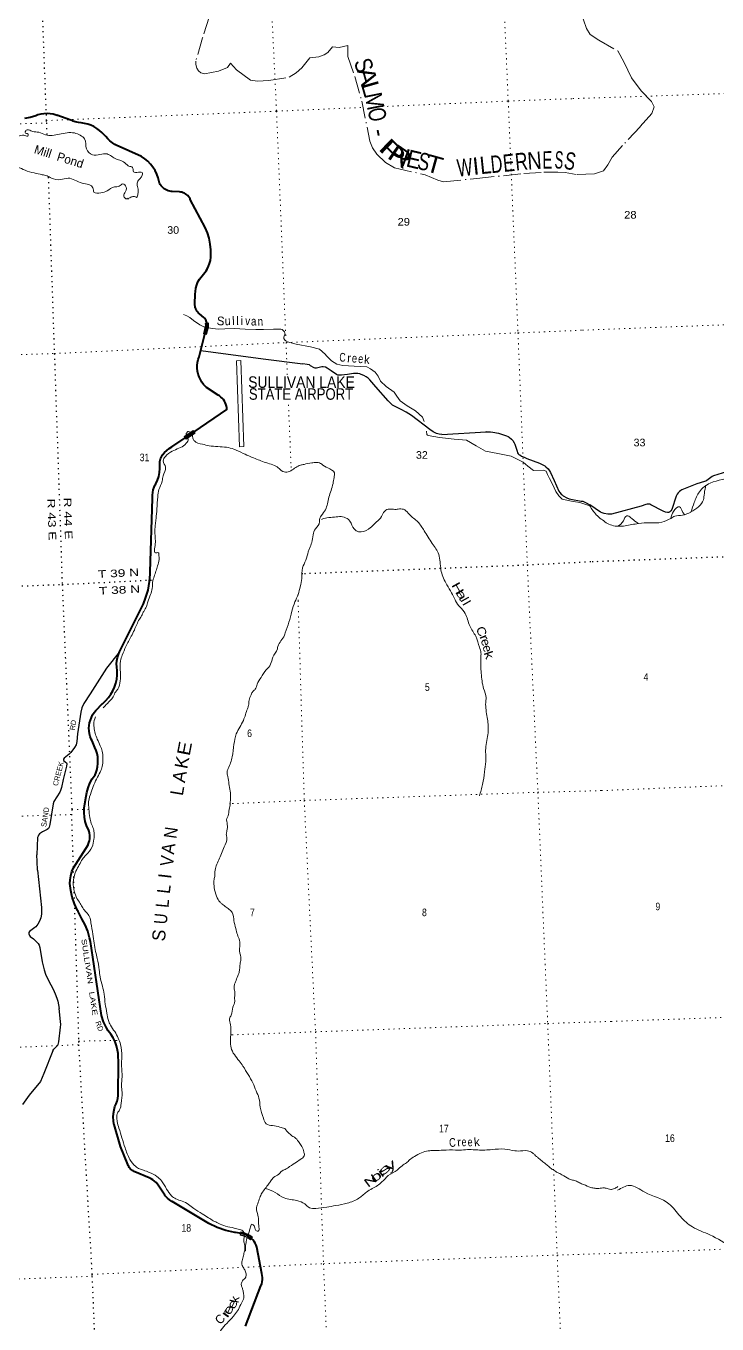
# Model space of a CAD drawing. Header units: feet. Extents: x 727543 to 978287, y 379550 to 572970.
# Drawn here: x 898883 to 914809, y 490295 to 520213 of the extents above; entities that cross this region are included whole.
import ezdxf
from ezdxf.enums import TextEntityAlignment as Align

# ---------------------------------------------------------------- set-up
doc = ezdxf.new("R2010")
doc.units = ezdxf.units.FT
doc.header["$LTSCALE"] = 80
doc.linetypes.add('DOT_DASHED', pattern=[7.7, 5, -1.2, 0.3, -1.2])
doc.linetypes.add('DOTTED', pattern=[1.5, 0.3, -1.2])
for name, color, linetype, lineweight in [('26', 7, 'Continuous', 40), ('29', 7, 'Continuous', 25), ('36', 7, 'Continuous', 13), ('39', 7, 'Continuous', 13), ('44', 7, 'DOT_DASHED', 13), ('6', 7, 'DOTTED', 25), ('61', 7, 'Continuous', 13), ('7', 7, 'DOTTED', 13)]:
    doc.layers.add(name, color=color, linetype=linetype, lineweight=lineweight)
for name, color, linetype in [('27', 7, 'Continuous'), ('30', 7, 'Continuous'), ('41', 7, 'Continuous')]:
    doc.layers.add(name, color=color, linetype=linetype)

msp = doc.modelspace()

# ---------------------------------------------------------------- linework, layer by layer
at = {"layer": '26'}
for points in [[(902795.6, 513690.99), (902785.79, 513718.81), (902778.94, 513747.51), (902775.13, 513776.77), (902774.4, 513806.26), (902785.73, 514031.21), (902789.38, 514097.05), (902800.85, 514171.01), (902819.98, 514243.36), (902846.58, 514313.32), (902880.34, 514380.11), (903032.59, 514566.9), (903059.83, 514611.38), (903091.36, 514675.19), (903116.05, 514741.95), (903133.62, 514810.92), (903143.89, 514881.35), (903146.73, 514952.47), (903142.13, 515023.5), (903141.64, 515052.69), (903130.84, 515186.75), (903106.08, 515318.95), (903067.64, 515447.84), (903015.94, 515572.01), (902670.19, 516212.9), (902663.51, 516227.19), (902648.28, 516253.98), (902630.34, 516279.04), (902609.88, 516302.09), (902587.12, 516322.87), (902562.31, 516341.16), (902535.73, 516356.76), (902507.66, 516369.49), (902478.42, 516379.22), (902448.32, 516385.83), (902417.69, 516389.27), (902253.29, 516400.4), (902228.98, 516401.73), (902195.3, 516406.63), (902162.32, 516415.02), (902130.4, 516426.81), (902099.88, 516441.87), (902071.11, 516460.05), (902044.39, 516481.13), (902020.02, 516504.88), (901998.27, 516531.06), (901979.37, 516559.36), (901963.54, 516589.49), (901950.94, 516621.1), (901941.72, 516653.86), (901926.05, 516714.13), (901895.68, 516799.26), (901856.58, 516880.75), (901809.17, 516957.71), (901753.97, 517029.29), (901691.6, 517094.7), (901622.73, 517153.24), (901548.12, 517204.26), (900960.79, 517467.45), (900934.13, 517481.35), (900873.54, 517518.92), (900817.21, 517562.62), (900765.75, 517611.97), (900719.74, 517666.42), (900652.88, 517733.16), (900632.66, 517754.99), (900576.65, 517807.27), (900515.49, 517853.4), (900449.83, 517892.89), (900380.41, 517925.3), (900307.98, 517950.28), (900233.34, 517967.55), (900157.3, 517976.92), (900089.8, 517986.78), (900016.24, 518005.14), (899970, 518021.98), (899945, 518031.09), (899920, 518039.94), (899592.81, 518155.83), (899599, 518151.97), (899576.67, 518159.9), (899508.65, 518178.83), (899439.01, 518190.55), (899368.53, 518194.92), (899297.98, 518191.9), (899228.14, 518181.53), (899159.76, 518163.91), (899107.78, 518143.16), (898981.27, 518103.29), (898851.29, 518076.86)], [(900652, 504599.91), (900721.92, 504663.07), (900784.86, 504733.2), (900840.12, 504809.52), (900887.1, 504891.2), (900925.28, 504977.35), (900954.25, 505067.01), (900973.69, 505159.21), (900983.39, 505252.94), (900983.23, 505347.17), (900973.23, 505440.86), (900972.19, 505512.57), (900978.65, 505584.12), (900992.56, 505654.6), (901013.75, 505723.25), (901042.01, 505789.3), (901590.94, 506894.43), (901640.88, 507021.8), (901696.71, 507212.25), (901732.34, 507407.5), (901745.46, 507580.34), (901745.34, 507605.34), (901748.1, 507630.34), (901798.1, 509318.74), (901796.81, 509340.41), (901797.52, 509401.74), (901804.63, 509462.67), (901818.07, 509522.52), (901837.7, 509580.64), (901863.29, 509636.39), (901874.81, 509658.29), (901912.66, 509743.44), (901941.39, 509832.08), (901960.71, 509923.24), (901970.38, 510015.92), (901970.32, 510109.1), (901968.74, 510140.87), (901970.49, 510173.83), (901975.67, 510206.43), (901984.23, 510238.32), (901996.08, 510269.13), (902011.09, 510298.53), (902030.87, 510326.13), (902077.33, 510381.42), (902129.31, 510431.55), (902186.25, 510475.98), (902247.52, 510514.21), (902759.86, 510860.27), (903515.45, 511370.64), (903515.39, 511372.72), (903511.96, 511413.64), (903504.28, 511453.99), (903492.41, 511493.31), (903476.51, 511531.17), (903456.73, 511567.16), (903433.3, 511600.89), (903406.47, 511631.99), (903376.53, 511660.11), (903343.83, 511684.95), (903308.7, 511706.23), (903044.12, 511880.2), (903021.36, 511901.69), (902976.05, 511951.58), (902936.19, 512005.94), (902902.24, 512064.17), (902874.55, 512125.62), (902853.45, 512189.64), (902839.15, 512255.5), (902831.81, 512322.51), (902831.52, 512389.91), (902838.27, 512456.97), (902852, 512522.97), (902872.55, 512587.16), (903008.62, 513108.44), (903055.52, 513284.73), (903058.06, 513326.98), (903052.69, 513373.96), (903046.44, 513397.03), (903037.81, 513419.33), (903036.58, 513421.72), (903026.9, 513440.6), (903024.74, 513443.91), (902998.73, 513479.16), (902984.3, 513491.24), (902882.67, 513576.35), (902861.86, 513594.3), (902841.58, 513615.73), (902823.65, 513639.16), (902808.27, 513664.34), (902795.6, 513690.99)], [(901263.59, 493904.88), (901251.35, 493926.26), (901241.42, 493948.8), (901233.89, 493972.26), (901064.93, 494384.85), (900911.96, 494893.12), (900909.86, 494903), (900897.51, 494984.22), (900893.72, 495066.29), (900898.54, 495148.3), (900911.89, 495229.36), (900933.65, 495308.58), (900961.67, 495367.8), (900983.62, 495430.27), (900998.91, 495494.68), (901007.39, 495560.35), (901008.96, 495626.54), (901013.03, 496286.29), (901005.52, 496530.89), (900993.93, 496609.1), (900970.1, 496706.15), (900936.24, 496800.17), (900892.75, 496890.14), (900840.09, 496975.08), (900778.84, 497054.04), (900737.11, 497125.44), (900671.33, 497262.29), (900620.21, 497405.28), (900367.25, 499115.35), (900350.46, 499197.58), (900306.7, 499348.8), (900247.37, 499494.62), (900173.12, 499633.44), (900084.89, 499802.71), (900070.29, 499829.96), (900002.75, 499977.41), (899951, 500131.11), (899915.59, 500289.38), (899896.92, 500450.48), (899901.86, 500532.68), (899917.03, 500628.61), (899942.15, 500722.43), (899976.93, 500813.11), (900313.27, 501337.39), (900318.93, 501349.25), (900335.17, 501390.22), (900347.04, 501432.67), (900354.41, 501476.12), (900357.19, 501520.11), (900355.36, 501564.15), (900348.94, 501607.76), (900338, 501650.45), (900322.65, 501691.77), (900277.49, 501777.38), (900275.83, 501782.14), (900247.54, 501880.63), (900229.7, 501981.53), (900222.5, 502083.75), (900226.02, 502186.16), (900240.23, 502287.64), (900268.55, 502465.06), (900283.5, 502543.57), (900314.73, 502653.37), (900357.27, 502759.3), (900410.65, 502860.2), (900474.28, 502954.97), (900490.3, 502991.76), (900515.16, 503064.14), (900532.32, 503138.71), (900541.59, 503214.67), (900542.87, 503291.19), (900536.14, 503367.42), (900521.48, 503442.53), (900499.05, 503515.69), (900469.1, 503586.11), (900405.77, 503735.91), (900385.41, 503778.22), (900362.95, 503838.32), (900346.89, 503900.44), (900337.41, 503963.89), (900334.62, 504027.99), (900338.54, 504092.03), (900349.14, 504155.31), (900366.29, 504217.14), (900389.81, 504276.83), (900419.44, 504333.74), (900454.86, 504387.24), (900495.67, 504436.74), (900648.72, 504597.25), (900652, 504599.91)], [(903940.73, 490243.44), (904297.03, 491173.01), (904300.01, 491180.4), (904314.93, 491225.24), (904325.09, 491271.38), (904330.37, 491318.34), (904330.71, 491365.59), (904326.11, 491412.62), (904316.62, 491458.91), (904202.79, 492066.47), (904201.66, 492070.29), (904185.83, 492114.48), (904165.46, 492156.77), (904140.79, 492196.71), (904112.08, 492233.84), (904102.81, 492243.54), (904076.57, 492270.98), (903996.65, 492330.43), (903923.82, 492362.12), (903847.03, 492381.92), (903803.69, 492388.6), (903710.42, 492403.4), (903693.43, 492406.3), (903487.63, 492453.58), (903287.91, 492522.11), (903096.44, 492611.14), (902250.51, 493117.28), (902242.45, 493122.07), (902192.67, 493155.92), (902146.69, 493194.79), (902123.83, 493218.64), (902093.2, 493250.59), (902082.23, 493267.11), (901928.96, 493497.9), (901912.65, 493520.28), (901880.9, 493557.05), (901845.49, 493590.31), (901806.79, 493619.68), (901765.24, 493644.85), (901721.28, 493665.53), (901392.88, 493807.19), (901376.3, 493812.92), (901353.83, 493823.03), (901332.54, 493835.42), (901312.66, 493849.98), (901294.42, 493866.53), (901278, 493884.9), (901263.59, 493904.88)]]:
    msp.add_lwpolyline(points, dxfattribs=at)
at = {"layer": '29'}
msp.add_line((899148.31, 500755.26), (899237.58, 499891.99), dxfattribs=at)
for points in [[(902909.95, 512730.44), (904350.44, 512541.55), (905262.84, 512428.01)], [(908468.81, 510798.57), (908407.76, 510803.34), (908343.35, 510822.78), (908265.61, 510861.11), (908187.88, 510911.67), (907765.88, 511231.67), (907648.17, 511312.22), (907530.46, 511373.89), (907379.43, 511446.66), (907328.34, 511476.67), (907303.91, 511498.33), (907232.84, 511573.89), (906944.11, 511893.88), (906810.85, 512058.32), (906770.87, 512095.54), (906722, 512128.33), (906668.7, 512159.99), (906610.96, 512182.77), (906575.42, 512194.43), (906533.21, 512201.66), (906481.02, 512204.43), (906428.83, 512200.55), (906295.57, 512182.77), (906153.43, 512164.99), (906097.89, 512161.66), (906071.24, 512163.88), (906042.38, 512178.32), (905913.56, 512267.21), (905824.71, 512328.32), (905784.74, 512347.21), (905729.21, 512359.43), (905698.11, 512359.43), (905673.69, 512351.66), (905609.27, 512330.55), (905580.41, 512324.99), (905551.53, 512326.1), (905522.66, 512333.88), (905442.7, 512382.77), (905413.82, 512399.43), (905362.75, 512413.88), (905262.84, 512428.01)], [(908468.81, 510798.57), (909487.76, 510858.23), (909483.71, 510858.1)], [(909487.76, 510858.23), (909584.91, 510857.77), (909644.87, 510850), (909773.69, 510826.66), (909960.26, 510770), (909996.91, 510755), (910022.45, 510737.77), (910071.31, 510690), (910103.52, 510656.11), (910136.83, 510606.11), (910151.27, 510574.44), (910200.13, 510410), (910212.36, 510374.44), (910227.9, 510355.55), (910244.56, 510340), (910262.32, 510325.56), (910304.53, 510300), (910361.16, 510273.33), (910422.23, 510245.56), (910719.85, 510134.44), (910767.62, 510113.89), (910806.48, 510093.89), (910837.58, 510073.89), (910862, 510054.45), (910914.2, 510006.11), (910948.63, 509962.78), (910973.05, 509921.11), (911053, 509738.89), (911159.61, 509494.45), (911184.06, 509458.33), (911217.37, 509422.78), (911237.36, 509403.89), (911266.22, 509383.34), (911349.52, 509337.22), (911398.39, 509317.22), (911439.46, 509303.34), (911674.89, 509263.34), (911714.89, 509257.22), (911747.09, 509248.33), (911781.5, 509232.23), (911874.39, 509176.35)], [(915326.66, 510031.27), (914728.68, 509843.01), (914697.72, 509829.94), (914576.48, 509738.68), (914554.26, 509725.63), (914517.76, 509712.3), (914340.98, 509658.91), (914001.87, 509522.84), (913975.42, 509509.71), (913940.75, 509483.27), (913913.19, 509452.09), (913892.81, 509422.11), (913869.3, 509374.6), (913764.97, 509072.3), (913748.41, 509037.2), (913723.24, 509013.21), (913710.06, 509004.82), (913696.92, 509001.14), (913670.51, 509000.02), (913623.78, 509009.62), (913564.87, 509032.29), (913284.04, 509179.88), (913259.47, 509188.28), (913228.84, 509192.57), (913201.95, 509193.08), (913171.39, 509187.08), (913057.12, 509147.62), (912376.48, 508962.01), (912334.93, 508959.25), (912291.79, 508961.65), (912207.9, 508978.43), (912162.36, 508990.42), (912122.99, 509008.61), (911874.39, 509176.35)], [(901042.01, 505789.3), (900741.86, 505408.31), (900359.85, 504821.64), (900217.7, 504597.19), (900173.28, 504494.97), (900146.63, 504394.97), (900066.67, 503897.19), (900055.57, 503722.74), (900037.8, 503647.19), (900002.27, 503582.74), (899917.87, 503464.96), (899880.1, 503426.08), (899764.61, 503337.19), (899749.07, 503318.3), (899744.63, 503300.52), (899755.72, 503274.97), (899817.91, 503230.52), (899824.58, 503204.96), (899817.91, 503150.52), (899737.95, 502848.3), (899700.2, 502658.29), (899675.76, 502590.52), (899660.22, 502553.85), (899595.81, 502448.3), (899524.74, 502340.51), (899506.97, 502288.3), (899435.89, 501808.3), (899420.34, 501746.07), (899400.35, 501712.73), (899373.7, 501692.74), (899267.09, 501639.41), (899218.22, 501612.73), (899196.02, 501594.96), (899171.58, 501563.84), (899160.48, 501541.62), (899151.6, 501506.07), (899133.83, 501106.07)], [(899148.31, 500755.26), (899138.28, 500957.17), (899133.83, 501106.07)], [(899237.58, 499891.99), (899238.23, 499743.83), (899222.69, 499656.06), (899198.26, 499583.83), (899156.05, 499509.4), (899109.41, 499450.5), (899089.42, 499431.62), (899029.46, 499388.28), (898962.82, 499339.39), (898949.5, 499316.06), (898949.5, 499286.05), (898960.6, 499253.84), (898980.59, 499228.28), (899056.11, 499170.5), (899149.39, 499081.61), (899164.94, 499066.05), (899184.93, 499030.5), (899202.7, 498970.5), (899256, 498646.05), (899300.42, 498459.38), (899335.95, 498362.71), (899393.71, 498228.27), (899513.64, 497997.16), (899573.61, 497866.03), (899604.7, 497786.03), (899615.81, 497739.38), (899651.35, 497566.04)], [(899502.8, 496593.94), (899525.87, 496631.02), (899546.97, 496653.79), (899604.72, 496704.9), (899618.05, 496719.91), (899628.04, 496741.02), (899642.47, 496796.01), (899680.23, 497140.46), (899684.68, 497196.02), (899680.23, 497267.13), (899651.35, 497566.04)], [(899502.8, 496593.94), (899298.05, 496071.69), (899216.56, 495889.1), (898957.05, 495567.5)], [(898957.05, 495567.5), (898802.93, 495352.11)]]:
    msp.add_lwpolyline(points, dxfattribs=at)
at = {"layer": '36'}
for p, q in [((903734.09, 512496.29), (903834.03, 512499.66)), ((903800.93, 510515.43), (903734.09, 512496.29)), ((903900.87, 510518.8), (903834.03, 512499.66)), ((903900.87, 510518.8), (903834.03, 512499.66)), ((903800.93, 510515.43), (903900.87, 510518.8))]:
    msp.add_line(p, q, dxfattribs=at)
at = {"layer": '39'}
for points in [[(902516.46, 513565.64), (902590.48, 513529.47), (902658.31, 513497.16), (902743.62, 513422.9), (902886.28, 513328.14), (903010.39, 513267.03)], [(903010.39, 513267.03), (903314.8, 513223.96), (903464.41, 513232.6), (903684.91, 513241.41), (903936.56, 513224.86), (904183.86, 513218.3), (904355.97, 513219.55), (904584.69, 513224.56), (904756.86, 513223.78), (904790.38, 513214.18), (904839.2, 513161.67), (904851.41, 513131.14), (904855.07, 513101.83), (904844.09, 513087.18), (904824.56, 513044.44), (904828.13, 513013.52), (904856.29, 512963.85), (904911.54, 512935.15), (905113.73, 512880.66), (905441.73, 512817.91), (905646, 512761.46), (905774.93, 512652.12), (905808.61, 512610.66), (905927.6, 512494.94), (906047.5, 512415.67), (906181.92, 512391.47), (906449.76, 512375.43), (906740.04, 512354), (906824.37, 512312.08), (906928.08, 512232.31), (906997.65, 512143.4), (907055.88, 512027.83), (907183.22, 511904.27), (907365.43, 511774.31), (907429.11, 511679.15), (907507.39, 511570.27), (907670.9, 511455.92), (907856.61, 511344.27), (908025.16, 511197.7), (908058.25, 511099.82)], [(908116.99, 510876.79), (908120.8, 510798.01), (908135.06, 510784.26), (908151.09, 510773.05), (908412.17, 510730.06), (908751.58, 510691.93), (909031.87, 510666.15), (909254.56, 510537.43), (909473.13, 510410.61), (909758.15, 510362.72), (910065.99, 510297.32), (910339.63, 510158.02), (910451.82, 510066.38), (910578.47, 509965.05), (910813.19, 509972.27), (910870.41, 509955.82), (910903.24, 509875.89), (910950.54, 509786.3), (911004.42, 509680.71), (911056.39, 509571.03), (911095.6, 509481.18), (911161.31, 509386.08), (911242.64, 509309.67), (911456.78, 509261.62), (911548.33, 509248.25), (911650.18, 509229.12), (911742.17, 509201.6), (911805.82, 509173.2), (911873.22, 509155.04), (911874.87, 509153.88)]]:
    msp.add_lwpolyline(points, dxfattribs=at)
for points in [[(901225.12, 516245.36), (901225.05, 516247.38), (901207.4, 516228.63), (901168.46, 516243.62), (901134.47, 516295.18), (901158.67, 516364.72), (901190.94, 516501.28), (901111.75, 516573.71), (901034.45, 516518.72), (900919.36, 516507.09), (900754.2, 516410.96), (900609.63, 516370.1), (900449.16, 516385.4), (900425.95, 516481.81), (900181.68, 516587.6), (899852, 516704.94), (899676.83, 516671.23), (899469.13, 516707.33), (899368.37, 516756.84), (899256.09, 516785.76), (899070.59, 516824.57), (898862.03, 516888.98), (898691.48, 516968.72), (898544.22, 517081.55), (898525.08, 517111.31), (898441.47, 517195.74), (898366.6, 517193.44), (898376.57, 517264.57), (898395.24, 517382.5), (898462.09, 517514.05), (898578.62, 517610.71), (898730.42, 517680.12), (898876.17, 517682.58), (898927.19, 517669.99), (898929.75, 517718.62), (898861.8, 517754.98), (898876.62, 517799.95), (898942.96, 517816.15), (899039.24, 517780.67), (899177.45, 517764.69), (899333.22, 517704.73), (899489.58, 517691.32), (899652.8, 517718.6), (899832.02, 517752.44), (899998.25, 517747.43), (900133.6, 517692.91), (900235.42, 517609.04), (900276.88, 517379.65), (900412.63, 517246.23), (900588.73, 517249.62), (900750.36, 517262.69), (900853.26, 517209.2), (900968.62, 517145.97), (901068.89, 517112.63), (901192.9, 517031.47), (901257.18, 516982.86), (901335, 516954.9), (901362.38, 516854.57), (901474.17, 516841.82), (901570.01, 516820.49), (901561.38, 516771.66), (901518.98, 516701.56), (901450.88, 516610.44), (901453.86, 516513.41), (901467.76, 516390.41), (901463.05, 516345.75), (901456.51, 516294.97), (901433.22, 516261.88), (901406.54, 516273.2), (901327.38, 516278.86), (901297.4, 516265.79), (901255.53, 516244.27), (901235.73, 516229.5), (901237.94, 516223.5), (901231.93, 516221.29)], [(930341.62, 516073.09), (930191.91, 516066.39), (930088.45, 515792.43), (929941.2, 515638.02), (929660.41, 515661.92), (929319.58, 515622.38), (929099.49, 515648.99), (928984.63, 515771.43), (928835.49, 515706.03), (928655.3, 515471.17), (928316.75, 515287.95), (928054.49, 515213.45), (927840.99, 515090.5), (927635.47, 515154.21), (927363.47, 515208.88), (927194.56, 515085.9), (926974.22, 514612.3), (926815.26, 514171.83), (926663.9, 513972.68), (926432.52, 513887.41), (926165.82, 513729.68), (926018.35, 513350.48), (925791.52, 513299.83), (925551.97, 513353.92), (925302.63, 513308.35), (924951.8, 513219.76), (924825.01, 512969.06), (924697.1, 512835.76), (924458.2, 512829.13), (923842.76, 512949.44), (923539.6, 513020.94), (923176.16, 512988.49), (922863.48, 512954.25), (922626.86, 512803.94), (922113.64, 512582.54), (921981.23, 512321.46), (921732.14, 512132.12), (921618.39, 511999.45), (921513.92, 511794.3), (921560.37, 511476.42), (921443.73, 511317.3), (921161.89, 511181.17), (920999.98, 510991.67), (920889.77, 510824.74), (920838.62, 510743.47), (920762.39, 510679.31), (920736.86, 510568.82), (920648.04, 510376.52), (920469.8, 510419.17), (920051.32, 510347.81), (919774.85, 510251.99), (919490.28, 510383.48), (919319.97, 510497.81), (919101.04, 510517.28), (918810, 510365.21), (918558.21, 510283.07), (918264.82, 510041.12), (918081.79, 510008.64), (917786.1, 510094.65), (917560.32, 510066.33), (916979.91, 509989.75), (916485.2, 509854.22), (916230.25, 509613.99), (915946.74, 509469.69), (915709.49, 509655.51), (915469.84, 509895.9), (915229.39, 509832.5), (914649.5, 509675.74), (914401.78, 509477.56), (914285.11, 509227.31), (914206.58, 509011.19)], [(900665.18, 504494.67), (900758.05, 504598.59), (900893.14, 504750.45), (900950.25, 504869.56), (901000.67, 504931.69), (901054.13, 505117.93), (901059.66, 505313.39), (901064.12, 505581.24), (901102.64, 505711.92), (901187.62, 505912.83), (901310.05, 506146.33), (901380.55, 506291.21), (901496.55, 506538.67), (901558.07, 506642.52), (901597.8, 506720.73), (901659.33, 506832.28), (901693.93, 506942.54), (901752.89, 507109.22), (901790.06, 507248.98), (901809.54, 507427.23), (901827.79, 507492.54), (901868.58, 507615.19), (901907.29, 507739.81), (901943.67, 507874.47), (901942.01, 508060.57), (901939.68, 508070.62), (901895.23, 508067.23), (901862.53, 508274.63), (901860.15, 508418.22), (901855.42, 508624.08), (901864.4, 508736.26), (901881.04, 508859.96), (901898.56, 509081.04), (901920.29, 509362.96), (901947.58, 509529.72), (902020.73, 509720.14), (902041.29, 509842.18), (902099.96, 510042.27), (902046.16, 510190.06), (902096.38, 510291.04), (902254.73, 510411.24), (902408.55, 510480.72), (902541.82, 510559.68), (902596.68, 510620.04), (902621.56, 510667.35), (902608.19, 510709.54)], [(902608.27, 510709.3), (902578.34, 510821.82), (902629.59, 510867.91), (902666.63, 510848.81), (902714.14, 510785.34)], [(902713.84, 510786.17), (902731.67, 510709.18), (902763.89, 510649.47), (902948.54, 510572.18), (903105.52, 510538.57), (903505.63, 510502.31), (903675, 510460.98), (903890.75, 510360.37), (904063.2, 510284.74), (904331.81, 510177.67), (904495.48, 510124.02), (904645.12, 510065.9), (904738.59, 509989.86), (904866.09, 509927.01), (904988.53, 509963.15), (905103.66, 510039.53), (905155.4, 510069.44), (905209.41, 510091.34), (905291.94, 510108.04), (905469.01, 510145.86), (905584.35, 510149.41), (905647.33, 510143.25), (905690.62, 510118.28), (905839.29, 510025.72), (905990.54, 509915.04), (905983.7, 509807.59), (905959.72, 509665.22), (905866.07, 509350.74), (905783.7, 509064.93), (905688.7, 508926.45), (905647.97, 508801.77), (905650.55, 508783.64), (905556.11, 508626.96), (905501.77, 508483.65), (905468.66, 508308.62), (905418.18, 508171.5), (905390.12, 508095.77), (905331.33, 507899.72), (905257.74, 507723.45), (905240.84, 507482.15), (905202.22, 507288.74)], [(914206.73, 509011.6), (914493.82, 509288.76), (914516.85, 509442.2), (914554.64, 509628.89)], [(905697.5, 508837.69), (905749.43, 508861.54), (905815.83, 508875.72), (905995.48, 508895.41), (906145.09, 508904.06), (906282.09, 508861.73), (906327.85, 508822.67), (906348.89, 508797.01), (906445.46, 508619.9), (906546.66, 508556.24), (906779.77, 508616.02), (906839.04, 508664.38), (906929.39, 508756.18), (907051.56, 508867.18), (907149.74, 509034.09), (907263.77, 509080.09), (907385.55, 509071.69), (907488.56, 509080.93), (907610.65, 509062.43), (907719.28, 508954.48), (907914.94, 508782.44), (908058.92, 508578.46), (908246.04, 508288.8), (908395.62, 508034.4), (908447.06, 507677.85), (908559.62, 507375.78), (908761.11, 507013.72), (908782.9, 506963.8), (909004.41, 506675.2), (909112.55, 506385.14), (909247.47, 506146.48), (909334.2, 505894.2), (909368.52, 505765.76), (909365.92, 505652.37), (909374.87, 505294.51), (909430.24, 504942.12), (909485.5, 504725.29), (909478.61, 504619.86), (909513.43, 504276.96), (909537.02, 503970.13), (909481.34, 503606.23), (909477.78, 503260.13), (909450.7, 503020.53), (909406.83, 502733.89), (909332, 502466.53)], [(913743.73, 508862.89), (913536.72, 508776.68), (913267.83, 508760.61), (913000.88, 508746.65), (912691.11, 508692.3), (912384.47, 508704.91), (912140.37, 508848.84), (912026.04, 508948.63), (911874.87, 509153.88)], [(912522.27, 508680.91), (912651.55, 508807.98), (912731.53, 508924.96), (912818.37, 508886.32), (912950.9, 508776.82), (913001.48, 508744.19)], [(913743.73, 508862.89), (913805.48, 509025.63), (913944.84, 509129.07), (914012.63, 509016.67), (914059.62, 508954.72)], [(914206.58, 509011.19), (914010.13, 508935.56), (913834.74, 508913.54), (913749.71, 508865.18)], [(905202.22, 507288.74), (905156.96, 507113.33), (905081.29, 506939.02), (905013, 506722.44), (904943.74, 506471.44), (904860.12, 506226.06), (904839.54, 506170.8), (904689.46, 505913.26), (904676.97, 505858.24), (904571.57, 505662.78), (904547.75, 505581.11), (904477.4, 505431.25), (904420.46, 505372.84), (904300.28, 505197.16), (904211.91, 505040.66), (904166.76, 504927.99), (904113.67, 504875.77), (904071.45, 504799.61), (904024.65, 504674.74), (904012.24, 504550.94), (903988.17, 504477.35), (903893.1, 504209.37), (903730.59, 503894.79), (903677.14, 503656.42), (903637.32, 503369.89), (903542.37, 503097.87), (903516.22, 503026.24), (903535.88, 502913.54), (903561.26, 502746.38), (903590.75, 502577.32), (903597.24, 502431.84), (903592.12, 502334.56), (903591.15, 502300.13), (903563.3, 502151.57), (903543.3, 502011.34), (903512.84, 501947.68), (903523.13, 501810.4), (903513.49, 501662.4), (903499.72, 501583.07), (903514.35, 501502.58), (903449.97, 501290.17), (903327.44, 500993.01), (903236.54, 500721.11), (903231.92, 500607.66), (903223.04, 500566.92), (903214.56, 500447.28), (903221.39, 500356.43), (903276.16, 500155.78), (903355.37, 500016.58), (903407.25, 499975.68), (903494.53, 499903.5), (903591.87, 499833.65), (903644.69, 499762.43), (903674.11, 499595.4), (903718.33, 499408.58), (903756.94, 499272.18), (903803.65, 499136.03), (903813.19, 499023.01), (903805.02, 498893.26), (903837.16, 498704.05), (903816.35, 498590.11), (903805.9, 498468.38), (903786.56, 498372.69), (903763.89, 498319.38), (903711.45, 498180.18), (903685.23, 498110.58), (903680.21, 498076.03), (903693.99, 497957.07), (903694.57, 497872.11), (903691.04, 497789.04), (903694.68, 497736.54), (903650.27, 497599.61), (903613.36, 497416.37), (903575.49, 497330.23), (903593.87, 497193.2), (903603.56, 497009.37), (903597, 496827.07), (903608.1, 496663.51), (903685.9, 496504.04), (903795.65, 496359.7), (903884.48, 496236.99), (904003.8, 496044.39), (904110.99, 495851.41), (904187.52, 495667.62), (904253.31, 495503.72), (904282.01, 495294.17), (904354.64, 495039.44), (904421.33, 494911.99), (904566.49, 494867.89), (904733.59, 494834.59), (904845.99, 494801.62)], [(903912.28, 492323.34), (903898.6, 492409.18), (903891.91, 492429.21), (903809.48, 492475.24), (903680.89, 492507.71), (903485.09, 492552.27), (903312.88, 492619.82), (903090.38, 492742.47), (902943.62, 492839.13), (902751.53, 492960.7), (902631.32, 493050.08), (902481.06, 493128.41), (902337.75, 493178.64), (902236.24, 493252.41), (902124.22, 493404.76), (902004.83, 493599.38), (901900.56, 493697.35), (901725.59, 493789.09), (901588.35, 493839.5), (901500.28, 493871.19), (901411.48, 493927.14), (901276.89, 494088.92), (901165.63, 494356.56), (901024.88, 494811.85), (900984.67, 494965.44), (900977.36, 495064.17), (900992.93, 495158.65), (901039.39, 495228.87), (901077.29, 495379.77), (901098.93, 495636.95), (901084.95, 495791.9), (901098.93, 495991.12), (901087.48, 496235.97), (901090.72, 496460.66), (901063.95, 496739.07), (901010.92, 496883.12), (900927.3, 497034.33), (900827.48, 497185.03), (900781.64, 497292.89), (900748.04, 497463.84), (900709.28, 497671.06), (900688.23, 497895.01), (900644.08, 498079.8), (900590.84, 498296.69), (900571.72, 498457.97), (900525.15, 498721.6), (900487.94, 498878.28), (900451.51, 499075.45), (900427.04, 499279.06), (900380.53, 499540.67), (900347.92, 499679.28), (900271.67, 499788.22), (900191.74, 499884.91), (900131.86, 499988.28), (900057.38, 500105.37), (899995.51, 500273.44), (899973.37, 500467), (900035.32, 500734.09), (900112.19, 500879.88), (900183.57, 501009.66), (900263.74, 501103.17), (900407.83, 501291.73), (900449.04, 501467.01), (900457.34, 501592.72), (900435.59, 501707.38), (900389.13, 501835.45), (900356.71, 501967.99), (900332.48, 502163.52), (900327.15, 502337.36), (900385.27, 502555.65), (900448.92, 502725.55), (900532.68, 502900.11), (900607.07, 503050.11), (900649.64, 503180.91), (900654.92, 503338.9), (900639.9, 503498.28), (900595.65, 503620.35), (900526.06, 503776.03), (900477.45, 503908.08), (900450.98, 504044.86), (900444.64, 504119.53), (900482.69, 504288.14)], [(904845.99, 494801.62), (904948.74, 494687.42), (905035.83, 494621.31), (905104.1, 494574.85), (905177.95, 494477.97), (905241.51, 494386.85), (905287.72, 494266.87), (905292.7, 494236.67), (905302.16, 494192.45), (905237.8, 494111.56), (905114.83, 494026.84), (904959.98, 493924.96), (904852.69, 493856.91), (904772.93, 493816.01), (904712.19, 493749.4), (904588.97, 493672.77), (904526.58, 493593.96), (904476.14, 493521.59), (904320.58, 493310.42), (904273.1, 493207.79), (904224.83, 493064.67), (904195.74, 492956.54), (904198.63, 492928.3), (904236.03, 492765.56), (904241.84, 492642.31), (904254.52, 492492.97), (904249.69, 492452.35), (904207.63, 492436.9), (904167.76, 492482.21), (904120.2, 492579.89), (904083.28, 492594.94), (904064.1, 492559.96), (904036.73, 492461.99), (904013.15, 492372.24), (903983.91, 492288.64)], [(904397.29, 493421.01), (904623.92, 493325.82), (904836.36, 493200.83), (905125.74, 493142.96), (905308.43, 493063.59), (905418.46, 492975.92), (905560.66, 492962.09), (905812.98, 492990.08), (906026.53, 493026.99), (906288.22, 493079.55), (906554.05, 493194.97), (906637.17, 493258.22), (906729.92, 493337.96), (906863.2, 493416.93), (907087.38, 493569.5), (907230.75, 493715.55), (907439.43, 493845.39), (907549.83, 493943.88), (907653.07, 494011.81), (907723.93, 494078.73), (907834.95, 494157.01), (908000.41, 494243.03), (908148.97, 494286.05), (908235.86, 494292.76), (908314.83, 494293.17), (908498.84, 494302.87), (908782.31, 494305.52), (908871.47, 494304.21), (909059.46, 494316.06), (909087.79, 494316.94), (909294.68, 494307.11), (909624.56, 494315.23), (909915.82, 494328.23), (910145.89, 494288.77), (910223.03, 494283.05), (910437.52, 494289.64), (910560.66, 494236.77), (910608.5, 494195.75), (910648.19, 494156.5), (910702.16, 494113.65), (910793.61, 494037.55), (910885, 493963.47), (910963.94, 493899.13), (911048.82, 493839.01), (911135.48, 493787.04), (911236.24, 493737.53), (911397.11, 493643.34), (911456.6, 493618.86), (911548.34, 493599.42), (911643.03, 493549.73), (911733.3, 493512.04), (911899.49, 493442.28), (911997.24, 493425.05), (912082.47, 493419.58), (912213.69, 493433.73), (912254.47, 493424.87), (912301.38, 493414.17), (912358.53, 493399.74), (912447.13, 493416.63), (912522.5, 493466.22)], [(912516.94, 493377.05), (912793.78, 493488.66), (913145.18, 493334.26), (913700.1, 493069.49), (913964.51, 492773.5), (914244.62, 492534.92), (914646.01, 492350.36), (915161.36, 492063.57), (915665.5, 491847.15), (916291.95, 491707.08), (916634.44, 491617.09), (917213.41, 491450.6), (917721.06, 491246.49), (918348.78, 490893.85), (918834.65, 490632.06), (919333.47, 490490.34), (919818.1, 490394.55), (920287.86, 490314.3), (920706.4, 489970.53), (921285.91, 489469.93), (921681.86, 489086.67), (921987.35, 488778.34)], [(903927.31, 492001.34), (903923.92, 492045.75), (903923.96, 492110.5), (903908, 492168.69), (903907.36, 492255.68), (903911.94, 492304.38), (903912.28, 492323.34)], [(903983.93, 492288.7), (903968.62, 492239.35), (903954.66, 492166.08), (903942.79, 492090.85), (903941.7, 492060.46), (903938.71, 492025.98), (903941.91, 491987.63), (903923.01, 491983.62)], [(903927.31, 492001.34), (903900.06, 491899.34), (903871.22, 491783.12), (903860.4, 491673.52), (903880.29, 491619.5), (903925.2, 491541.97), (903954.3, 491451.81), (903946.47, 491376.71), (903872.19, 491289.44), (903845.84, 491223.88), (903858.19, 491151.42), (903880.53, 491083.31), (903897.49, 490992.78), (903905.73, 490922.22), (903897.16, 490871.37), (903832.27, 490741.9), (903757.7, 490597.97), (903662.21, 490475.66), (903511.3, 490311.17), (903380.19, 490161.46), (903304.46, 489989.16), (903179.74, 489631.24), (903115.53, 489479.53), (903004.27, 489409.34), (902850.34, 489277.14), (902731.56, 489121.73), (902618.38, 488915.91), (902585.93, 488785.42), (902598.4, 488708.91), (902626.5, 488651.1), (902700.07, 488480.35), (902736.49, 488433.71), (902773.65, 488344.02), (902759.24, 488153.38), (902711.78, 487983.98), (902682.5, 487881.91), (902736.03, 487721.69), (902798.55, 487598.16), (902772.54, 487455.72), (902730.05, 487454.42), (902631.39, 487435.2), (902594.5, 487383.48), (902613.42, 487295.03), (902616.21, 487204.07), (902577.31, 487085.51), (902452.99, 486978.5), (902333.04, 486861.5), (902212.89, 486750.57), (902097.54, 486615.5), (902061.88, 486523.35), (902004.03, 486428.5), (901910.56, 486306.25), (901865.64, 486252.26), (901754.52, 486111.25), (901670.63, 485940.73), (901628.66, 485856.48), (901575.47, 485741.54), (901486.01, 485554.66), (901459.72, 485355.56), (901446.12, 485138.64), (901485.68, 484905.14), (901481.99, 484761.37), (901479.12, 484722.84), (901417.02, 484502.4), (901409.66, 484346.38), (901427.66, 484243.46)]]:
    msp.add_spline(points, degree=3, dxfattribs=at)
at = {"layer": '44'}
for points in [[(911391.78, 520864.54), (911501.8, 520762.01), (911616.26, 520599.55), (911731.27, 520357.15), (911798.55, 520151.07), (911882.78, 520013.74), (912085.66, 519886.17), (912521.42, 519636.45), (912665.61, 519371.24), (912835.65, 519018.62), (913062.07, 518714.92), (913298.11, 518470.06), (913361.61, 518350.15), (913305.77, 518192.5), (913036.28, 517892.07), (912629.4, 517456.39), (912390.9, 517185.58), (912289.48, 517009.72), (912196.43, 516874.51), (911987.86, 516806.26), (911560.16, 516786.65)], [(903105.29, 520417.03), (902953.92, 519938.96), (902797.85, 519401.26), (902796.3, 519325.53), (902822.91, 519242.46), (902859.54, 519176.87), (902914.78, 519129.64), (903000.37, 519108.01), (903317.9, 519169.38), (903524.79, 519258.5), (903597.7, 519352.23), (903736.07, 519200.59), (904060.64, 518961.78), (904215.68, 518941.6), (904480.56, 518952.72), (904947.36, 519030.28), (905113.57, 519133.82), (905243.88, 519248.09), (905422.17, 519481.23), (905636.09, 519502.08), (905756.71, 519551.7), (905840.33, 519605.2), (905950.28, 519732.71), (906098.84, 519718.61), (906301.59, 519763.2), (906304.49, 519511.24), (906460.63, 519045.74), (906620.98, 518483.61), (906809.31, 517559.64), (906867.59, 517403.81), (906970.37, 517259.7), (907168.27, 517069.51), (907379.3, 516945.69), (908083.69, 516780.88), (908371.02, 516655.81), (908508.18, 516620.77), (909274.84, 516700.5), (910356.4, 516809.23), (910820.39, 516843.86), (911139.15, 516845.25), (911309.01, 516835.51), (911560.16, 516786.65)]]:
    msp.add_lwpolyline(points, dxfattribs=at)
at = {"layer": '6'}
for points in [[(899121.14, 523840.97), (899148.73, 523382.97), (899150.54, 523330.18), (899351.02, 518032.78), (899353.18, 517978.5), (899362.7, 517702.24)], [(899396.15, 516732.4), (899536.49, 512662.64), (899717.97, 507340.66), (899939.75, 502157.51), (899931.02, 502045.96), (900095.97, 496807.88), (900093.18, 496733.58), (900403.44, 491440.14), (900403.77, 491395.92), (900628.67, 486102.94), (900627.58, 486072.55), (900851.49, 480753.9), (900961.2, 477826.88)], [(911928.35, 507869.33), (915775.86, 508012.1), (921066.17, 508248.65), (926418.87, 508449.5), (931751.22, 508698.05), (938334.53, 508986.34), (938506.14, 509002.11), (942306.58, 509174.06)], [(905239.43, 507590.86), (905298.2, 507593.17), (910436.47, 507793.65), (911928.35, 507869.33)], [(881546.06, 506662.83), (883729.97, 506739.82), (889082.47, 506954.98), (889154.3, 506956.25), (894386.79, 507156.51), (894473.07, 507156.88), (899717.97, 507340.66), (901819.6, 507445.5)]]:
    msp.add_lwpolyline(points, dxfattribs=at)
at = {"layer": '61'}
for p, q in [((902971.83, 513117.96), (903015.13, 513287.27)), ((903014.39, 513356.48), (903086.1, 513367.42)), ((903079.71, 513358.35), (903023.73, 513349.81)), ((902531.42, 510751.01), (902738.65, 510890.84)), ((902738.65, 510890.84), (902780.6, 510828.67)), ((903820.04, 492345.91), (903836.37, 492418.97)), ((903842.55, 492409.92), (903829.71, 492352.47)), ((904053.81, 492248.39), (904090.14, 492295.32)), ((904054.98, 492236.82), (904101.1, 492296.41))]:
    msp.add_line(p, q, dxfattribs=at)
for points in [[(903089.09, 513273.76), (903044.49, 513099.38), (902971.83, 513117.96)], [(903022.88, 513285.28), (902981.56, 513123.73), (903038.71, 513109.11), (903081.33, 513275.74)], [(902780.6, 510828.67), (902573.37, 510688.84), (902531.42, 510751.01)]]:
    msp.add_lwpolyline(points, dxfattribs=at)
msp.add_lwpolyline([(902736.49, 510879.72), (902542.53, 510748.85), (902575.52, 510699.95), (902769.48, 510830.82)], close=True, dxfattribs=at)
for centre, radius, start, end in [((902797.21, 513318.34), 220.7, 351.77414, 9.63346), ((902797.21, 513318.34), 228.7, 351.77414, 7.91039), ((902783.65, 513311.87), 299.69, 353.02445, 8.92292), ((902783.65, 513311.87), 307.69, 353.02445, 10.21337), ((903751.59, 491890.96), 460.07, 48.74243, 81.44374), ((903751.59, 491890.96), 468.07, 49.78386, 80.39295), ((903761.65, 491910.38), 514.05, 48.67349, 81.6418), ((903761.65, 491910.38), 506.05, 49.52446, 80.80072)]:
    msp.add_arc(centre, radius, start, end, dxfattribs=at)
at = {"layer": '7'}
msp.add_line((899425.22, 502022.51), (899931.25, 502038.74), dxfattribs=at)
for points in [[(909757.96, 524276.86), (909763.69, 523783.97), (909997.22, 518481.8), (910221.87, 513138.89), (910436.47, 507793.65), (910680.34, 502550.47), (910906.58, 497221.78), (911124.97, 491884.74), (911350.53, 486578.28), (911577.39, 481229.37), (911705.63, 478267.21)], [(904384.92, 524056.04), (904403.52, 523554.41), (904657.41, 518248.82), (904875.68, 512915.83), (904907.04, 512143.69)], [(911487.83, 518538.5), (915302.17, 518665.03), (920626.28, 518870.69), (925950.36, 519122.92), (931295.74, 519351.8), (938057.68, 519680.47), (941852.36, 519819.41)], [(907088.82, 518354.9), (909997.22, 518481.8), (911487.83, 518538.5)], [(899351.02, 518032.78), (904657.41, 518248.82), (906675.61, 518336.88)], [(881120.68, 517320.89), (883256.34, 517360.15), (888639.64, 517562.08), (893953.02, 517798.3), (899353.18, 517978.5)], [(911708.21, 513200.69), (915512.32, 513346.48), (920841.78, 513568.58), (926171.15, 513792.7), (931516.62, 514019.56), (938282.97, 514340.33), (942080.56, 514471.13)], [(899536.49, 512662.64), (904875.68, 512915.83), (910221.87, 513138.89), (911708.21, 513200.69)], [(881332.42, 512015.92), (883527.82, 512075.33), (888843.06, 512250.9), (894210.58, 512504.96), (899536.49, 512662.64)], [(904934.01, 511479.48), (904991.56, 510062.38), (904996.67, 509964.83)], [(905146.54, 507103.11), (905153.74, 506965.69), (905296.61, 502362.68), (905555.35, 497030.94), (905739.53, 491686.79), (905965.18, 486311.53), (906179.21, 480984.48), (906315.9, 478045.67)], [(912146.35, 502589.54), (915973.66, 502743.63), (921308.06, 502945.69), (926616.84, 503176.99), (931978.41, 503406.6), (938561.01, 503711.05), (942531.78, 503895.85)], [(903573.06, 502286.72), (903638.06, 502289.43), (905296.61, 502362.68), (910680.34, 502550.47), (912146.35, 502589.54)], [(899939.75, 502157.51), (900298.46, 502150.33), (900336.6, 502151.92)], [(883960.69, 501397.1), (884076.09, 501398.62), (889374.68, 501654.61), (894712.96, 501871.36), (899231.54, 502016.3)], [(912365.96, 497270.64), (916170.62, 497402.21), (921514.6, 497616.86), (926870.45, 497838.11), (932204.05, 498058.36), (938794.3, 498373.28), (942759.97, 498547.95)], [(903605.42, 496958.38), (903633.44, 496959.71), (905555.35, 497030.94), (910906.58, 497221.78), (912365.96, 497270.64)], [(881970.36, 496031.74), (884261.49, 496080.81), (889584.86, 496321.37), (894913.83, 496511.53), (900093.18, 496733.58)], [(900096.59, 496815.24), (900959.8, 496832.99), (901059.31, 496837.71)], [(912586.55, 491928.18), (916401.35, 492076.49), (921733.19, 492290.59), (927085.62, 492497.51), (932426.42, 492738.34), (937627.52, 492970.9)], [(900403.44, 491440.14), (905739.53, 491686.79), (911124.97, 491884.74), (912586.55, 491928.18)], [(882183.69, 490686.86), (884467.37, 490755.53), (889801.36, 490980.24), (895121.36, 491198.44), (900403.77, 491395.92)]]:
    msp.add_lwpolyline(points, dxfattribs=at)

# ---------------------------------------------------------------- texts
at = {"layer": '27', "width": 1.35}
msp.add_text('SULLIVAN   LAKE   ', height=120, rotation=278.414, dxfattribs=at).set_placement((900158.27, 499163.3))
at = {"layer": '27'}
msp.add_text('RD', height=120, rotation=289.672, dxfattribs=at).set_placement((900479.19, 497252.67))
at = {"layer": '30', "width": 0.9}
msp.add_text('RD', height=120, rotation=80.874, dxfattribs=at).set_placement((900025.6, 504090.49), align=Align.CENTER)
at = {"layer": '30'}
for s, rotation, p in [('CREEK', 75.181, (899685.75, 502963.77)), ('SAND', 81.577, (899382.9, 501971.62))]:
    msp.add_text(s, height=120, rotation=rotation, dxfattribs=at).set_placement(p, align=Align.CENTER)
at = {"layer": '36'}
for s, width, p in [('SULLIVAN LAKE ', 0.9, (904004.4, 511872.06)), ('STATE AIRPORT', 0.85, (904019.82, 511597.4))]:
    msp.add_text(s, height=266.2, dxfattribs=dict(at, width=width)).set_placement(p)
at = {"layer": '41'}
msp.add_text('Mill  Pond', height=200, rotation=342.378, dxfattribs=at).set_placement((899053.67, 517286.26))
for s, height, rotation, p in [('S', 200, 354.805, (903360.89, 513315.38)), ('l', 200, 2.237, (903666.79, 513320.13)), ('l', 200, 1.237, (903761.75, 513320.87)), ('i', 200, 0.48, (903856.55, 513320.61)), ('r', 200, 356.53, (906324.86, 512460.72)), ('A', 300, 80.672, (902568.01, 502889.36)), ('L', 300, 80.672, (902515.33, 502568.67)), ('S', 300, 84.791, (902096.73, 499240.92)), ('r', 200, 4.2, (908871.28, 494390.23)), ('k', 200, 5.691, (909282.26, 494393.28)), ('C', 200, 47.405, (903427.29, 490340.57))]:
    msp.add_text(s, height=height, rotation=rotation, dxfattribs=at).set_placement(p, align=Align.CENTER)
for s, height, rotation, width, p in [('u', 200, 2.288, 0.9, (903534.12, 513317.42)), ('v', 200, 356.416, 0.85, (903986.64, 513317.53)), ('a', 200, 1.255, 0.85, (904132.89, 513309.71)), ('n', 200, 2.1, 0.85, (904287.23, 513304.5)), ('C', 200, 358.486, 0.75, (906175.72, 512477.7)), ('e', 200, 356.573, 0.8, (906448.44, 512456.18)), ('e', 200, 356.573, 0.8, (906591.9, 512443.51)), ('k', 200, 355.778, 0.95, (906732.36, 512427.88)), ('H', 200, 298.923, 1.45, (908747.23, 507204.74)), ('a', 200, 299.271, 1.55, (908835.34, 507055.61)), ('l', 200, 299.006, 1.2, (908907.31, 506946.77)), ('l', 200, 299.723, 1.2, (908953.01, 506866.01)), ('C', 200, 292.446, 1.15, (909289.62, 506223.66)), ('r', 200, 291.182, 1.4, (909353.23, 506085.1)), ('e', 200, 286.765, 1.1, (909384.67, 505980.85)), ('e', 200, 285.477, 1.1, (909423.71, 505838.14)), ('k', 200, 288.575, 1.3, (909459.51, 505684.17)), ('E', 300, 79.299, 1.2, (902683.83, 503532.7)), ('K', 300, 79.299, 1.05, (902623.48, 503213.35)), ('N', 300, 82.045, 0.9, (902369.29, 501599.82)), ('A', 300, 82.045, 0.95, (902311.47, 501233.59)), ('V', 300, 83.418, 0.9, (902283.52, 500953.03)), ('I', 300, 83.418, 1.05, (902233.27, 500604.16)), ('L', 300, 83.418, 0.95, (902209.02, 500307.33)), ('L', 300, 84.791, 0.9, (902175.35, 499980.44)), ('U', 300, 84.791, 0.85, (902139.23, 499623.09)), ('C', 200, 3.204, 0.8, (908717.08, 494380.33)), ('e', 200, 1.237, 0.75, (908981.74, 494393.93)), ('e', 200, 1.129, 0.75, (909121.33, 494392.15)), ('s', 200, 40.598, 2.15, (907208.4, 493789.8)), ('y', 200, 38.598, 1.9, (907339.56, 493878.03)), ('N', 200, 36.598, 1.55, (906883.3, 493521.29)), ('o', 200, 36.598, 1.7, (907007.27, 493618.05)), ('i', 200, 37.598, 1.6, (907118.82, 493696.8)), ('e', 200, 63.081, 1.4, (903633.38, 490579.16)), ('e', 200, 63.081, 1.4, (903728.31, 490708.31)), ('k', 200, 78.081, 1.15, (903790.25, 490842.95)), ('r', 200, 55.283, 1.8, (903567.81, 490483.4))]:
    msp.add_text(s, height=height, rotation=rotation, dxfattribs=dict(at, width=width)).set_placement(p, align=Align.CENTER)
at = {"layer": '44'}
for s, rotation, width, p in [('S', 288.543, 0.85, (906481.81, 519244.07)), ('A', 285.921, 1.15, (906561.69, 518998.24)), ('L', 285.921, 1.15, (906644.9, 518714.88)), ('M', 281.521, 0.9, (906720.44, 518439.61)), ('O', 281.521, 0.75, (906784.49, 518133.74)), ('P', 316.138, 1.7, (907195.35, 517172.57)), ('R', 325.598, 1.35, (907396.43, 517039.47)), ('E', 346.831, 0.9, (907779.62, 516943.17)), ('S', 346.831, 0.75, (908010.6, 516893.3)), ('R', 5.741, 0.75, (910319.43, 516892.58)), ('N', 4.268, 0.85, (910616.05, 516912.79)), ('E', 0.25, 0.65, (910900.14, 516927.65)), ('S', 356.718, 0.55, (911156.71, 516927.01)), ('S', 348.991, 0.7, (911385.51, 516904.7)), ('T', 344.477, 1.15, (908242.34, 516827.52)), ('W', 5.937, 0.7, (909014.97, 516758.11)), ('L', 5.741, 0.9, (909494.34, 516810.05)), ('D', 5.741, 0.7, (909746.58, 516832.91)), ('E', 5.741, 0.75, (910028.04, 516859.96))]:
    msp.add_text(s, height=400, rotation=rotation, dxfattribs=dict(at, width=width)).set_placement(p, align=Align.CENTER)
msp.add_text('-', height=400, rotation=281.521, dxfattribs=at).set_placement((906829.97, 517806.16))
for rotation, p in [(339.831, (907567.99, 516995.26)), (5.937, (909271.28, 516784.77))]:
    msp.add_text('I', height=400, rotation=rotation, dxfattribs=at).set_placement(p, align=Align.CENTER)
at = {"layer": '6', "width": 1.35}
for s, rotation, p in [('R 43 E', 271.953, (899375.37, 509318.19)), ('R 44 E', 271.953, (899749.81, 509341.06)), ('T 39 N', 2.831, (900546.07, 507490.16)), ('T 38 N', 2.831, (900569.69, 507105.14))]:
    msp.add_text(s, height=175, rotation=rotation, dxfattribs=at).set_placement(p)
at = {"layer": '7'}
for s, width, p in [('29', 1.1, (907446.64, 515611.71)), ('30', 1.05, (902138.85, 515423.08)), ('32', 1.05, (907870.71, 510238.51)), ('31', 0.85, (901504.63, 510182.03)), ('5', 0.85, (908076.79, 504887.15)), ('6', 0.85, (903980.76, 503823.54)), ('7', 0.85, (904046.02, 499695.85)), ('8', 0.85, (908009.73, 499695.76)), ('17', 0.85, (908403.45, 494713.56)), ('18', 0.85, (902466.84, 492423.36))]:
    msp.add_text(s, height=175, dxfattribs=dict(at, width=width)).set_placement(p)
for s, width, p in [('28', 1.1, (912811.42, 515772.55)), ('33', 1.05, (913022.95, 510524.56)), ('4', 0.85, (913172.33, 505120.84)), ('9', 0.85, (913445.35, 499831.98)), ('16', 0.85, (913723.73, 494491.87))]:
    msp.add_text(s, height=175, dxfattribs=dict(at, width=width)).set_placement(p, align=Align.CENTER)

doc.saveas('drawing.dxf')
